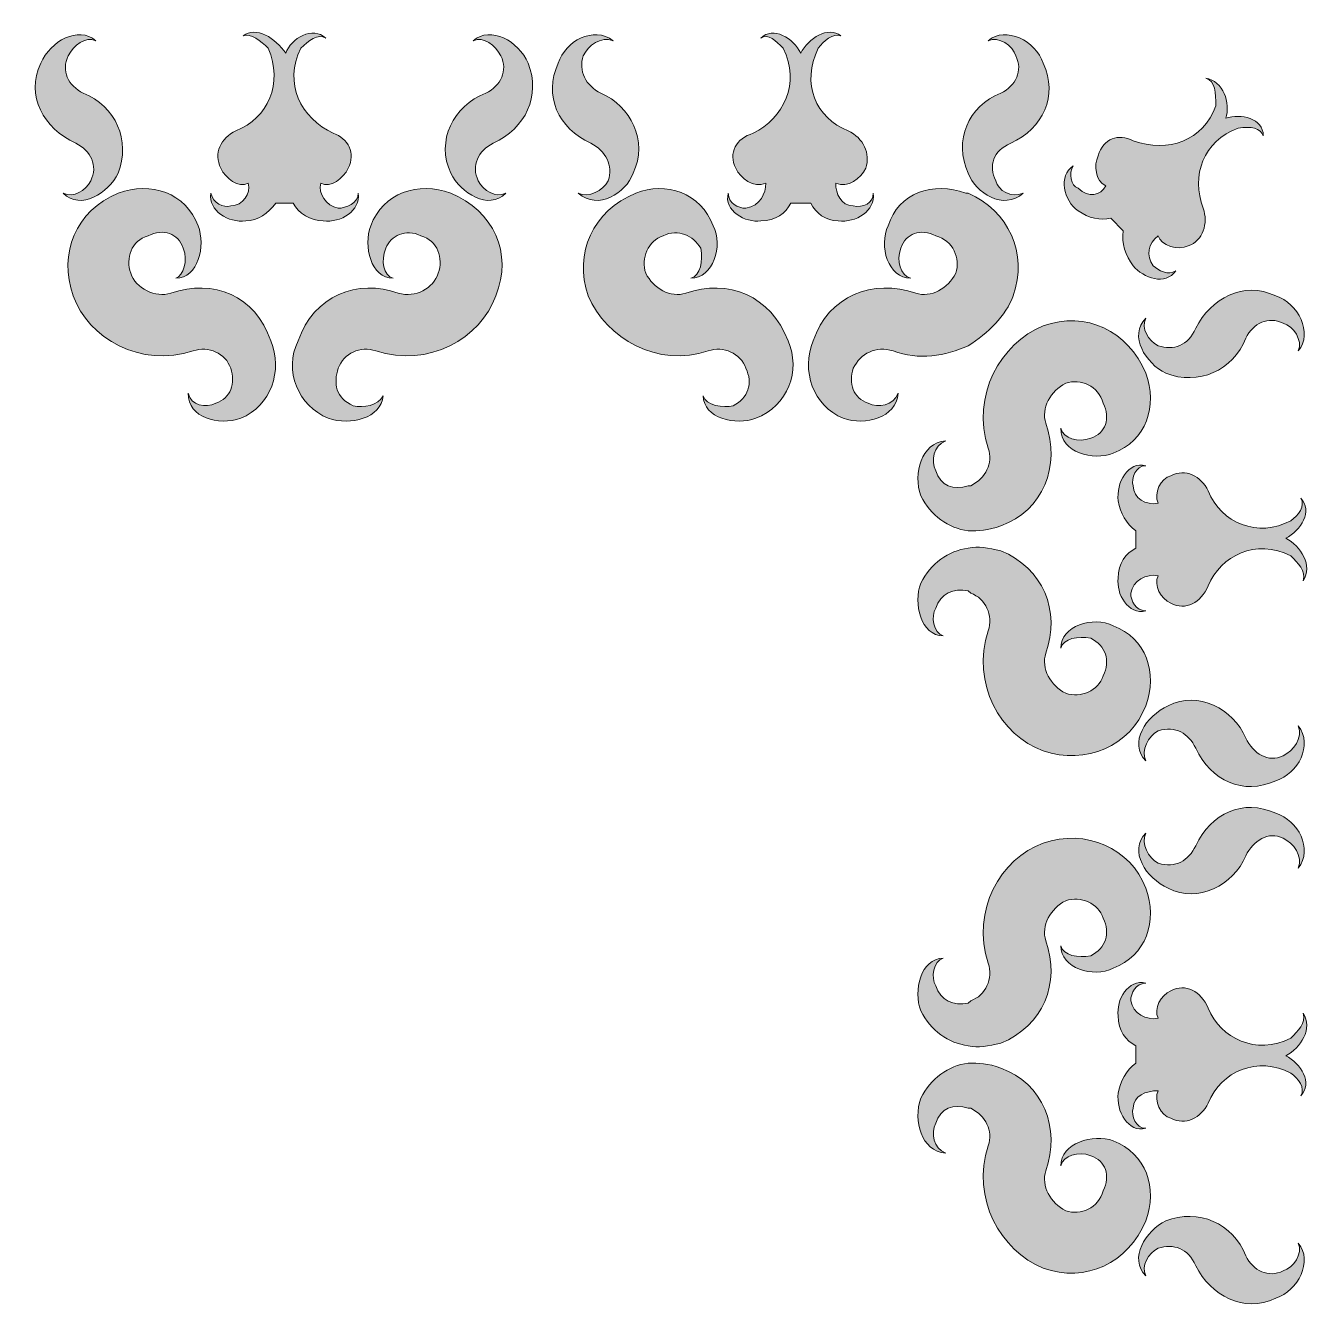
# Model space of a CAD drawing. Header units: inches. Extents: x -230 to 823, y -107 to 946.
import ezdxf

# ---------------------------------------------------------------- set-up
doc = ezdxf.new("R2010")
doc.units = ezdxf.units.IN
doc.header["$MEASUREMENT"] = 0
doc.layers.add('图层 1', color=7, linetype='Continuous')

# ---------------------------------------------------------------- blocks, each defined once
blk = doc.blocks.new('block 2')
at = {"layer": '图层 1', "true_color": 0xffffff}
h = blk.add_hatch(color=7, dxfattribs=at)
h.dxf.hatch_style = 2
edge = h.paths.add_edge_path()
edge.add_spline(control_points=[(-199.7, 808.8), (-185.4, 794.5), (-162.9, 808.8), (-154.7, 825.1), (-144.5, 851.7), (-156.7, 880.3), (-183.3, 890.6), (-195.6, 896.7), (-201.7, 909), (-195.6, 921.2), (-191.5, 929.4), (-181.3, 937.6), (-173.1, 933.5), (-187.4, 945.8), (-209.9, 933.5), (-218.1, 915.1), (-230.4, 888.5), (-216, 861.9), (-189.4, 849.7), (-177.2, 843.5), (-171, 831.3), (-177.2, 819), (-181.3, 810.8), (-191.5, 804.7), (-199.7, 808.8)], knot_values=[0, 0, 0, 0, 1, 1, 1, 2, 2, 2, 3, 3, 3, 4, 4, 4, 5, 5, 5, 6, 6, 6, 7, 7, 7, 8, 8, 8, 8], degree=3, periodic=1)
h = blk.add_hatch(color=7, dxfattribs=at)
h.dxf.hatch_style = 2
edge = h.paths.add_edge_path()
edge.add_spline(control_points=[(13, 786.3), (27.3, 784.2), (43.7, 794.5), (41.6, 808.8), (41.6, 800.6), (31.4, 796.5), (25.3, 796.5), (15, 798.5), (8.9, 808.8), (10.9, 816.9), (19.1, 812.9), (29.4, 821), (33.4, 829.2), (39.6, 841.5), (33.4, 853.8), (21.2, 857.8), (-5.4, 870.1), (-19.7, 898.7), (-5.4, 927.4), (0.7, 933.5), (8.9, 939.6), (15, 935.6), (4.8, 945.8), (-13.6, 935.6), (-17.7, 923.3), (-25.9, 935.6), (-42.2, 945.8), (-52.4, 937.6), (-46.3, 939.6), (-38.1, 933.5), (-32, 927.4), (-19.7, 898.7), (-32, 870.1), (-58.6, 859.9), (-70.8, 853.8), (-77, 841.5), (-70.8, 829.2), (-66.8, 821), (-56.5, 812.9), (-48.3, 816.9), (-46.3, 808.8), (-52.4, 798.5), (-62.7, 798.5), (-68.8, 796.5), (-77, 800.6), (-79, 808.8), (-81.1, 794.5), (-64.7, 784.2), (-50.4, 786.3), (-40.2, 786.3), (-32, 792.4), (-25.9, 800.6), (-25.9, 800.6), (-11.5, 800.6), (-11.5, 800.6), (-7.5, 792.4), (2.8, 786.3), (13, 786.3)], knot_values=[0, 0, 0, 0, 1, 1, 1, 2, 2, 2, 3, 3, 3, 4, 4, 4, 5, 5, 5, 6, 6, 6, 7, 7, 7, 8, 8, 8, 9, 9, 9, 10, 10, 10, 11, 11, 11, 12, 12, 12, 13, 13, 13, 14, 14, 14, 15, 15, 15, 16, 16, 16, 17, 17, 17, 18, 18, 18, 19, 19, 19, 19], degree=3, periodic=1)
h = blk.add_hatch(color=7, dxfattribs=at)
h.dxf.hatch_style = 2
edge = h.paths.add_edge_path()
edge.add_spline(control_points=[(135.7, 933.5), (143.9, 937.6), (154.1, 929.4), (158.2, 921.2), (164.3, 909), (158.2, 896.7), (145.9, 890.6), (119.3, 880.3), (105, 851.7), (117.3, 825.1), (125.5, 808.8), (148, 794.5), (162.3, 808.8), (154.1, 804.7), (143.9, 810.8), (139.8, 819), (133.7, 831.3), (139.8, 843.5), (152, 849.7), (178.6, 861.9), (190.9, 888.5), (180.7, 915.1), (172.5, 933.5), (150, 945.8), (135.7, 933.5)], knot_values=[0, 0, 0, 0, 1, 1, 1, 2, 2, 2, 3, 3, 3, 4, 4, 4, 5, 5, 5, 6, 6, 6, 7, 7, 7, 8, 8, 8, 8], degree=3, periodic=1)
h = blk.add_hatch(color=7, dxfattribs=at)
h.dxf.hatch_style = 2
edge = h.paths.add_edge_path()
edge.add_spline(control_points=[(221.6, 808.8), (237.9, 794.5), (260.4, 808.8), (266.5, 825.1), (278.8, 851.7), (264.5, 880.3), (240, 890.6), (227.7, 896.7), (221.6, 909), (225.7, 921.2), (229.7, 929.4), (240, 937.6), (250.2, 933.5), (233.8, 945.8), (211.3, 933.5), (205.2, 915.1), (192.9, 888.5), (205.2, 861.9), (231.8, 849.7), (244.1, 843.5), (250.2, 831.3), (246.1, 819), (242, 810.8), (229.7, 804.7), (221.6, 808.8)], knot_values=[0, 0, 0, 0, 1, 1, 1, 2, 2, 2, 3, 3, 3, 4, 4, 4, 5, 5, 5, 6, 6, 6, 7, 7, 7, 8, 8, 8, 8], degree=3, periodic=1)
h = blk.add_hatch(color=7, dxfattribs=at)
h.dxf.hatch_style = 2
edge = h.paths.add_edge_path()
edge.add_spline(control_points=[(370.8, 786.3), (383.1, 786.3), (391.3, 792.4), (395.4, 800.6), (395.4, 800.6), (411.8, 800.6), (411.8, 800.6), (415.8, 792.4), (424, 786.3), (434.2, 786.3), (448.6, 784.2), (464.9, 794.5), (462.9, 808.8), (462.9, 800.6), (454.7, 796.5), (446.5, 798.5), (436.3, 798.5), (432.2, 808.8), (432.2, 816.9), (442.4, 812.9), (452.6, 821), (456.7, 829.2), (460.8, 841.5), (454.7, 853.8), (442.4, 859.9), (415.8, 870.1), (403.6, 898.7), (417.9, 927.4), (422, 933.5), (430.2, 939.6), (436.3, 937.6), (426.1, 945.8), (409.7, 935.6), (403.6, 923.3), (397.4, 935.6), (381.1, 945.8), (370.8, 935.6), (377, 939.6), (383.1, 933.5), (389.3, 927.4), (403.6, 898.7), (389.3, 870.1), (364.7, 857.8), (350.4, 853.8), (344.3, 841.5), (350.4, 829.2), (354.5, 821), (364.7, 812.9), (374.9, 816.9), (374.9, 808.8), (370.8, 798.5), (358.6, 796.5), (352.4, 796.5), (344.3, 800.6), (344.3, 808.8), (340.2, 794.5), (358.6, 784.2), (370.8, 786.3)], knot_values=[0, 0, 0, 0, 1, 1, 1, 2, 2, 2, 3, 3, 3, 4, 4, 4, 5, 5, 5, 6, 6, 6, 7, 7, 7, 8, 8, 8, 9, 9, 9, 10, 10, 10, 11, 11, 11, 12, 12, 12, 13, 13, 13, 14, 14, 14, 15, 15, 15, 16, 16, 16, 17, 17, 17, 18, 18, 18, 19, 19, 19, 19], degree=3, periodic=1)
h = blk.add_hatch(color=7, dxfattribs=at)
h.dxf.hatch_style = 2
edge = h.paths.add_edge_path()
edge.add_spline(control_points=[(585.6, 808.8), (575.3, 804.7), (565.1, 810.8), (563.1, 819), (556.9, 831.3), (561, 843.5), (575.3, 849.7), (601.9, 861.9), (614.2, 888.5), (601.9, 915.1), (595.8, 933.5), (571.2, 945.8), (556.9, 933.5), (565.1, 937.6), (577.4, 929.4), (579.4, 921.2), (585.6, 909), (579.4, 896.7), (567.2, 890.6), (540.6, 880.3), (528.3, 851.7), (540.6, 825.1), (546.7, 808.8), (569.2, 794.5), (585.6, 808.8)], knot_values=[0, 0, 0, 0, 1, 1, 1, 2, 2, 2, 3, 3, 3, 4, 4, 4, 5, 5, 5, 6, 6, 6, 7, 7, 7, 8, 8, 8, 8], degree=3, periodic=1)
h = blk.add_hatch(color=7, dxfattribs=at)
h.dxf.hatch_style = 2
edge = h.paths.add_edge_path()
edge.add_spline(control_points=[(657.1, 788.3), (657.1, 788.3), (667.4, 778.1), (667.4, 778.1), (665.3, 767.9), (669.4, 757.7), (675.5, 749.5), (683.7, 739.2), (702.1, 733.1), (710.3, 745.4), (704.2, 741.3), (696, 745.4), (691.9, 749.5), (685.8, 757.7), (687.8, 767.9), (696, 774), (698, 765.8), (712.4, 761.7), (720.5, 765.8), (732.8, 769.9), (736.9, 784.2), (732.8, 796.5), (722.6, 823.1), (732.8, 851.7), (761.4, 861.9), (771.7, 864), (779.8, 861.9), (781.9, 855.8), (781.9, 870.1), (763.5, 874.2), (751.2, 870.1), (755.3, 882.4), (749.2, 900.8), (734.8, 902.8), (743, 900.8), (743, 890.6), (743, 880.3), (732.8, 851.7), (704.2, 841.5), (675.5, 851.7), (663.3, 857.8), (651, 853.8), (646.9, 839.4), (642.8, 831.3), (644.9, 819), (653, 814.9), (649, 806.7), (638.7, 804.7), (630.5, 812.9), (624.4, 814.9), (622.4, 825.1), (626.5, 831.3), (614.2, 823.1), (618.3, 802.6), (630.5, 794.5), (638.7, 788.3), (649, 786.3), (657.1, 788.3)], knot_values=[0, 0, 0, 0, 1, 1, 1, 2, 2, 2, 3, 3, 3, 4, 4, 4, 5, 5, 5, 6, 6, 6, 7, 7, 7, 8, 8, 8, 9, 9, 9, 10, 10, 10, 11, 11, 11, 12, 12, 12, 13, 13, 13, 14, 14, 14, 15, 15, 15, 16, 16, 16, 17, 17, 17, 18, 18, 18, 19, 19, 19, 19], degree=3, periodic=1)
h = blk.add_hatch(color=7, dxfattribs=at)
h.dxf.hatch_style = 2
edge = h.paths.add_edge_path()
edge.add_spline(control_points=[(-111.7, 727), (-124, 722.9), (-140.4, 731.1), (-144.5, 743.3), (-148.6, 755.6), (-144.5, 769.9), (-130.1, 774), (-117.9, 780.1), (-105.6, 776.1), (-101.5, 763.8), (-97.4, 753.6), (-101.5, 741.3), (-107.7, 739.2), (-89.3, 739.2), (-83.1, 765.8), (-89.3, 782.2), (-99.5, 808.8), (-128.1, 819), (-154.7, 808.8), (-189.4, 794.5), (-203.8, 759.7), (-191.5, 724.9), (-179.2, 690.2), (-136.3, 665.6), (-93.3, 679.9), (-81.1, 684), (-66.8, 677.9), (-62.7, 665.6), (-58.6, 653.4), (-62.7, 641.1), (-74.9, 637), (-83.1, 632.9), (-95.4, 635), (-97.4, 645.2), (-97.4, 624.7), (-72.9, 618.6), (-54.5, 624.7), (-30, 635), (-19.7, 663.6), (-30, 688.1), (-42.2, 724.9), (-77, 739.2), (-111.7, 727)], knot_values=[0, 0, 0, 0, 1, 1, 1, 2, 2, 2, 3, 3, 3, 4, 4, 4, 5, 5, 5, 6, 6, 6, 7, 7, 7, 8, 8, 8, 9, 9, 9, 10, 10, 10, 11, 11, 11, 12, 12, 12, 13, 13, 13, 14, 14, 14, 14], degree=3, periodic=1)
h = blk.add_hatch(color=7, dxfattribs=at)
h.dxf.hatch_style = 2
edge = h.paths.add_edge_path()
edge.add_spline(control_points=[(117.3, 808.8), (90.7, 819), (62.1, 808.8), (51.8, 782.2), (45.7, 765.8), (51.8, 739.2), (70.2, 739.2), (62.1, 741.3), (60, 753.6), (64.1, 763.8), (68.2, 774), (80.5, 780.1), (92.7, 774), (107.1, 769.9), (111.1, 755.6), (107.1, 743.3), (103, 731.1), (88.7, 722.9), (74.3, 727), (41.6, 739.2), (4.8, 724.9), (-7.5, 688.1), (-19.7, 663.6), (-7.5, 635), (17.1, 624.7), (35.5, 618.6), (60, 624.7), (62.1, 643.1), (58, 635), (45.7, 632.9), (37.5, 635), (23.2, 641.1), (21.2, 653.4), (25.3, 665.6), (29.4, 677.9), (43.7, 684), (55.9, 679.9), (98.9, 665.6), (141.8, 690.2), (154.1, 724.9), (168.4, 759.7), (152, 794.5), (117.3, 808.8)], knot_values=[0, 0, 0, 0, 1, 1, 1, 2, 2, 2, 3, 3, 3, 4, 4, 4, 5, 5, 5, 6, 6, 6, 7, 7, 7, 8, 8, 8, 9, 9, 9, 10, 10, 10, 11, 11, 11, 12, 12, 12, 13, 13, 13, 14, 14, 14, 14], degree=3, periodic=1)
h = blk.add_hatch(color=7, dxfattribs=at)
h.dxf.hatch_style = 2
edge = h.paths.add_edge_path()
edge.add_spline(control_points=[(309.5, 727), (297.2, 722.9), (282.9, 731.1), (276.8, 743.3), (272.7, 755.6), (278.8, 769.9), (291.1, 774), (303.4, 780.1), (315.6, 774), (321.8, 763.8), (323.8, 753.6), (321.8, 741.3), (313.6, 739.2), (332, 739.2), (340.2, 765.8), (332, 782.2), (321.8, 808.8), (293.1, 819), (268.6, 808.8), (233.8, 794.5), (217.5, 759.7), (229.7, 724.9), (244.1, 690.2), (287, 665.6), (327.9, 679.9), (340.2, 684), (354.5, 677.9), (358.6, 665.6), (364.7, 653.4), (360.6, 641.1), (348.3, 635), (340.2, 632.9), (325.9, 635), (323.8, 643.1), (323.8, 624.7), (350.4, 618.6), (366.8, 624.7), (393.3, 635), (403.6, 663.6), (393.3, 688.1), (379, 724.9), (344.3, 739.2), (309.5, 727)], knot_values=[0, 0, 0, 0, 1, 1, 1, 2, 2, 2, 3, 3, 3, 4, 4, 4, 5, 5, 5, 6, 6, 6, 7, 7, 7, 8, 8, 8, 9, 9, 9, 10, 10, 10, 11, 11, 11, 12, 12, 12, 13, 13, 13, 14, 14, 14, 14], degree=3, periodic=1)
h = blk.add_hatch(color=7, dxfattribs=at)
h.dxf.hatch_style = 2
edge = h.paths.add_edge_path()
edge.add_spline(control_points=[(458.8, 637), (446.5, 641.1), (442.4, 653.4), (446.5, 665.6), (452.6, 677.9), (464.9, 684), (479.2, 679.9), (499.7, 671.8), (522.2, 675.9), (540.6, 684), (556.9, 694.3), (571.2, 708.6), (577.4, 724.9), (589.6, 759.7), (573.3, 794.5), (540.6, 808.8), (540.6, 808.8), (538.5, 808.8), (538.5, 808.8), (512, 819), (483.3, 808.8), (475.1, 782.2), (467, 765.8), (475.1, 739.2), (493.5, 739.2), (485.4, 741.3), (481.3, 753.6), (485.4, 763.8), (489.5, 776.1), (501.7, 780.1), (514, 774), (528.3, 769.9), (534.4, 755.6), (530.4, 743.3), (524.2, 731.1), (509.9, 722.9), (497.6, 727), (462.9, 739.2), (426.1, 724.9), (413.8, 688.1), (403.6, 663.6), (413.8, 635), (438.3, 624.7), (456.7, 618.6), (481.3, 624.7), (483.3, 645.2), (479.2, 635), (467, 632.9), (458.8, 637)], knot_values=[0, 0, 0, 0, 1, 1, 1, 2, 2, 2, 3, 3, 3, 4, 4, 4, 5, 5, 5, 6, 6, 6, 7, 7, 7, 8, 8, 8, 9, 9, 9, 10, 10, 10, 11, 11, 11, 12, 12, 12, 13, 13, 13, 14, 14, 14, 15, 15, 15, 16, 16, 16, 16], degree=3, periodic=1)
h = blk.add_hatch(color=7, dxfattribs=at)
h.dxf.hatch_style = 2
edge = h.paths.add_edge_path()
edge.add_spline(control_points=[(726.7, 698.4), (720.5, 684), (708.3, 679.9), (696, 684), (687.8, 688.1), (681.7, 698.4), (685.8, 706.5), (671.4, 692.2), (685.8, 669.7), (702.1, 661.5), (728.7, 651.3), (757.3, 663.6), (767.6, 690.2), (773.7, 702.4), (786, 708.6), (798.2, 702.4), (806.4, 700.4), (814.6, 688.1), (810.5, 679.9), (822.8, 694.3), (810.5, 718.8), (792.1, 724.9), (765.5, 737.2), (738.9, 722.9), (726.7, 698.4)], knot_values=[0, 0, 0, 0, 1, 1, 1, 2, 2, 2, 3, 3, 3, 4, 4, 4, 5, 5, 5, 6, 6, 6, 7, 7, 7, 8, 8, 8, 8], degree=3, periodic=1)
h = blk.add_hatch(color=7, dxfattribs=at)
h.dxf.hatch_style = 2
edge = h.paths.add_edge_path()
edge.add_spline(control_points=[(522.2, 606.3), (501.7, 604.3), (495.6, 579.7), (501.7, 561.3), (509.9, 545), (524.2, 534.8), (540.6, 532.7), (548.8, 532.7), (556.9, 532.7), (567.2, 536.8), (601.9, 549.1), (616.2, 585.9), (604, 620.6), (599.9, 632.9), (608.1, 647.2), (620.3, 653.4), (632.6, 657.5), (646.9, 651.3), (651, 637), (657.1, 624.7), (653, 612.5), (640.8, 608.4), (630.5, 604.3), (618.3, 608.4), (616.2, 616.5), (616.2, 596.1), (642.8, 590), (659.2, 596.1), (685.8, 606.3), (696, 635), (685.8, 661.5), (671.4, 696.3), (636.7, 712.7), (601.9, 700.4), (567.2, 686.1), (542.6, 643.1), (556.9, 600.2), (561, 587.9), (554.9, 575.7), (542.6, 569.5), (542.6, 569.5), (540.6, 569.5), (540.6, 569.5), (528.3, 565.4), (518.1, 569.5), (514, 581.8), (509.9, 590), (512, 602.2), (522.2, 606.3)], knot_values=[0, 0, 0, 0, 1, 1, 1, 2, 2, 2, 3, 3, 3, 4, 4, 4, 5, 5, 5, 6, 6, 6, 7, 7, 7, 8, 8, 8, 9, 9, 9, 10, 10, 10, 11, 11, 11, 12, 12, 12, 13, 13, 13, 14, 14, 14, 15, 15, 15, 16, 16, 16, 16], degree=3, periodic=1)
h = blk.add_hatch(color=7, dxfattribs=at)
h.dxf.hatch_style = 2
edge = h.paths.add_edge_path()
edge.add_spline(control_points=[(812.5, 559.3), (816.6, 553.2), (810.5, 545), (804.4, 540.9), (777.8, 526.6), (747.1, 538.8), (736.9, 565.4), (730.7, 577.7), (718.5, 583.8), (706.2, 577.7), (698, 575.7), (691.9, 563.4), (696, 555.2), (685.8, 553.2), (675.5, 559.3), (675.5, 569.5), (673.5, 575.7), (677.6, 585.9), (685.8, 585.9), (671.4, 590), (661.2, 571.6), (663.3, 557.2), (665.3, 547), (669.4, 538.8), (677.6, 532.7), (677.6, 532.7), (677.6, 518.4), (677.6, 518.4), (669.4, 514.3), (663.3, 506.1), (663.3, 493.9), (661.2, 481.6), (671.4, 463.2), (685.8, 467.3), (677.6, 467.3), (673.5, 475.5), (673.5, 481.6), (675.5, 491.8), (685.8, 497.9), (696, 495.9), (691.9, 487.7), (698, 477.5), (706.2, 473.4), (718.5, 467.3), (730.7, 473.4), (736.9, 487.7), (747.1, 512.3), (775.7, 526.6), (804.4, 512.3), (810.5, 506.1), (816.6, 500), (814.6, 491.8), (822.8, 504.1), (812.5, 520.4), (800.3, 526.6), (812.5, 532.7), (822.8, 549.1), (812.5, 559.3)], knot_values=[0, 0, 0, 0, 1, 1, 1, 2, 2, 2, 3, 3, 3, 4, 4, 4, 5, 5, 5, 6, 6, 6, 7, 7, 7, 8, 8, 8, 9, 9, 9, 10, 10, 10, 11, 11, 11, 12, 12, 12, 13, 13, 13, 14, 14, 14, 15, 15, 15, 16, 16, 16, 17, 17, 17, 18, 18, 18, 19, 19, 19, 19], degree=3, periodic=1)
h = blk.add_hatch(color=7, dxfattribs=at)
h.dxf.hatch_style = 2
edge = h.paths.add_edge_path()
edge.add_spline(control_points=[(601.9, 352.8), (636.7, 340.5), (673.5, 356.9), (685.8, 389.6), (696, 416.2), (685.8, 444.8), (659.2, 455), (642.8, 463.2), (616.2, 455), (616.2, 436.6), (618.3, 444.8), (630.5, 446.8), (640.8, 444.8), (653, 438.7), (657.1, 426.4), (651, 414.1), (646.9, 401.8), (632.6, 395.7), (620.3, 399.8), (608.1, 405.9), (599.9, 420.2), (604, 432.5), (616.2, 467.3), (601.9, 502), (567.2, 516.4), (556.9, 518.4), (548.8, 520.4), (540.6, 518.4), (524.2, 516.4), (509.9, 506.1), (501.7, 489.8), (495.6, 473.4), (501.7, 446.8), (520.1, 446.8), (512, 448.9), (509.9, 463.2), (514, 469.3), (518.1, 481.6), (528.3, 485.7), (540.6, 483.6), (540.6, 483.6), (542.6, 481.6), (542.6, 481.6), (554.9, 477.5), (561, 463.2), (556.9, 450.9), (542.6, 408), (567.2, 365), (601.9, 352.8)], knot_values=[0, 0, 0, 0, 1, 1, 1, 2, 2, 2, 3, 3, 3, 4, 4, 4, 5, 5, 5, 6, 6, 6, 7, 7, 7, 8, 8, 8, 9, 9, 9, 10, 10, 10, 11, 11, 11, 12, 12, 12, 13, 13, 13, 14, 14, 14, 15, 15, 15, 16, 16, 16, 16], degree=3, periodic=1)
h = blk.add_hatch(color=7, dxfattribs=at)
h.dxf.hatch_style = 2
edge = h.paths.add_edge_path()
edge.add_spline(control_points=[(810.5, 373.2), (814.6, 363), (806.4, 352.8), (798.2, 348.7), (786, 342.5), (773.7, 350.7), (767.6, 363), (757.3, 387.5), (728.7, 401.8), (704.2, 389.6), (685.8, 381.4), (671.4, 358.9), (685.8, 344.6), (681.7, 352.8), (687.8, 365), (696, 369.1), (710.3, 373.2), (720.5, 367.1), (726.7, 354.8), (738.9, 328.2), (765.5, 316), (792.1, 328.2), (810.5, 334.4), (822.8, 356.9), (810.5, 373.2)], knot_values=[0, 0, 0, 0, 1, 1, 1, 2, 2, 2, 3, 3, 3, 4, 4, 4, 5, 5, 5, 6, 6, 6, 7, 7, 7, 8, 8, 8, 8], degree=3, periodic=1)
h = blk.add_hatch(color=7, dxfattribs=at)
h.dxf.hatch_style = 2
edge = h.paths.add_edge_path()
edge.add_spline(control_points=[(792.1, 301.6), (765.5, 313.9), (738.9, 301.6), (726.7, 275.1), (720.5, 262.8), (710.3, 256.6), (696, 260.7), (687.8, 264.8), (681.7, 277.1), (685.8, 285.3), (671.4, 271), (685.8, 248.5), (704.2, 240.3), (728.7, 228), (757.3, 242.3), (767.6, 266.9), (773.7, 279.1), (786, 287.3), (798.2, 281.2), (806.4, 277.1), (814.6, 266.9), (810.5, 256.6), (822.8, 273), (810.5, 295.5), (792.1, 301.6)], knot_values=[0, 0, 0, 0, 1, 1, 1, 2, 2, 2, 3, 3, 3, 4, 4, 4, 5, 5, 5, 6, 6, 6, 7, 7, 7, 8, 8, 8, 8], degree=3, periodic=1)
h = blk.add_hatch(color=7, dxfattribs=at)
h.dxf.hatch_style = 2
edge = h.paths.add_edge_path()
edge.add_spline(control_points=[(540.6, 111.5), (548.8, 109.4), (556.9, 111.5), (567.2, 113.5), (601.9, 127.8), (616.2, 162.6), (604, 197.3), (599.9, 209.6), (608.1, 223.9), (620.3, 230.1), (632.6, 234.2), (646.9, 228), (651, 215.8), (657.1, 203.5), (653, 191.2), (640.8, 185.1), (630.5, 183), (618.3, 185.1), (616.2, 193.3), (616.2, 174.9), (642.8, 166.7), (659.2, 174.9), (685.8, 185.1), (696, 213.7), (685.8, 240.3), (673.5, 273), (636.7, 289.4), (601.9, 277.1), (567.2, 264.8), (542.6, 221.9), (556.9, 178.9), (561, 166.7), (554.9, 152.4), (542.6, 148.3), (542.6, 148.3), (540.6, 146.2), (540.6, 146.2), (528.3, 144.2), (518.1, 148.3), (514, 160.5), (509.9, 166.7), (512, 181), (520.1, 183), (501.7, 183), (495.6, 156.5), (501.7, 140.1), (509.9, 123.7), (524.2, 113.5), (540.6, 111.5)], knot_values=[0, 0, 0, 0, 1, 1, 1, 2, 2, 2, 3, 3, 3, 4, 4, 4, 5, 5, 5, 6, 6, 6, 7, 7, 7, 8, 8, 8, 9, 9, 9, 10, 10, 10, 11, 11, 11, 12, 12, 12, 13, 13, 13, 14, 14, 14, 15, 15, 15, 16, 16, 16, 16], degree=3, periodic=1)
h = blk.add_hatch(color=7, dxfattribs=at)
h.dxf.hatch_style = 2
edge = h.paths.add_edge_path()
edge.add_spline(control_points=[(814.6, 138), (816.6, 129.9), (810.5, 123.7), (804.4, 117.6), (775.7, 103.3), (747.1, 117.6), (736.9, 142.1), (730.7, 156.5), (718.5, 162.6), (706.2, 156.5), (698, 152.4), (691.9, 142.1), (696, 134), (685.8, 131.9), (675.5, 138), (673.5, 148.3), (673.5, 154.4), (677.6, 162.6), (685.8, 162.6), (671.4, 166.7), (661.2, 148.3), (663.3, 136), (663.3, 123.7), (669.4, 115.6), (677.6, 111.5), (677.6, 111.5), (677.6, 97.2), (677.6, 97.2), (669.4, 91), (665.3, 82.8), (663.3, 72.6), (661.2, 58.3), (671.4, 39.9), (685.8, 44), (677.6, 44), (673.5, 54.2), (675.5, 60.3), (675.5, 70.6), (685.8, 74.7), (696, 74.7), (691.9, 66.5), (698, 54.2), (706.2, 52.2), (718.5, 46), (730.7, 52.2), (736.9, 64.4), (747.1, 91), (777.8, 103.3), (804.4, 89), (810.5, 84.9), (816.6, 76.7), (812.5, 70.6), (822.8, 80.8), (812.5, 97.2), (800.3, 103.3), (812.5, 109.4), (822.8, 125.8), (814.6, 138)], knot_values=[0, 0, 0, 0, 1, 1, 1, 2, 2, 2, 3, 3, 3, 4, 4, 4, 5, 5, 5, 6, 6, 6, 7, 7, 7, 8, 8, 8, 9, 9, 9, 10, 10, 10, 11, 11, 11, 12, 12, 12, 13, 13, 13, 14, 14, 14, 15, 15, 15, 16, 16, 16, 17, 17, 17, 18, 18, 18, 19, 19, 19, 19], degree=3, periodic=1)
h = blk.add_hatch(color=7, dxfattribs=at)
h.dxf.hatch_style = 2
edge = h.paths.add_edge_path()
edge.add_spline(control_points=[(659.2, 33.7), (642.8, 39.9), (616.2, 31.7), (616.2, 13.3), (618.3, 21.5), (630.5, 25.6), (640.8, 21.5), (653, 17.4), (657.1, 5.1), (651, -7.1), (646.9, -21.5), (632.6, -27.6), (620.3, -23.5), (608.1, -17.4), (599.9, -3.1), (604, 9.2), (616.2, 44), (601.9, 80.8), (567.2, 93.1), (556.9, 97.2), (548.8, 97.2), (540.6, 97.2), (524.2, 95.1), (509.9, 84.9), (501.7, 68.5), (495.6, 50.1), (501.7, 25.6), (522.2, 23.5), (512, 27.6), (509.9, 39.9), (514, 48.1), (518.1, 60.3), (528.3, 64.4), (540.6, 60.3), (540.6, 60.3), (542.6, 60.3), (542.6, 60.3), (554.9, 54.2), (561, 41.9), (556.9, 29.7), (542.6, -13.3), (567.2, -56.2), (601.9, -70.5), (636.7, -82.8), (671.4, -66.4), (685.8, -31.7), (696, -5.1), (685.8, 23.5), (659.2, 33.7)], knot_values=[0, 0, 0, 0, 1, 1, 1, 2, 2, 2, 3, 3, 3, 4, 4, 4, 5, 5, 5, 6, 6, 6, 7, 7, 7, 8, 8, 8, 9, 9, 9, 10, 10, 10, 11, 11, 11, 12, 12, 12, 13, 13, 13, 14, 14, 14, 15, 15, 15, 16, 16, 16, 16], degree=3, periodic=1)
h = blk.add_hatch(color=7, dxfattribs=at)
h.dxf.hatch_style = 2
edge = h.paths.add_edge_path()
edge.add_spline(control_points=[(798.2, -72.6), (786, -78.7), (773.7, -72.6), (767.6, -60.3), (757.3, -33.7), (728.7, -21.5), (702.1, -31.7), (685.8, -39.9), (671.4, -62.4), (685.8, -76.7), (681.7, -68.5), (687.8, -58.3), (696, -54.2), (708.3, -50.1), (720.5, -54.2), (726.7, -68.5), (738.9, -93), (765.5, -107.3), (792.1, -95.1), (810.5, -88.9), (822.8, -64.4), (810.5, -50.1), (814.6, -58.3), (806.4, -70.5), (798.2, -72.6)], knot_values=[0, 0, 0, 0, 1, 1, 1, 2, 2, 2, 3, 3, 3, 4, 4, 4, 5, 5, 5, 6, 6, 6, 7, 7, 7, 8, 8, 8, 8], degree=3, periodic=1)
at = {"layer": '图层 1', "lineweight": 0}
for points, knots in [([(-199.7, 808.8), (-185.4, 794.5), (-162.9, 808.8), (-154.7, 825.1), (-144.5, 851.7), (-156.7, 880.3), (-183.3, 890.6), (-195.6, 896.7), (-201.7, 909), (-195.6, 921.2), (-191.5, 929.4), (-181.3, 937.6), (-173.1, 933.5), (-187.4, 945.8), (-209.9, 933.5), (-218.1, 915.1), (-230.4, 888.5), (-216, 861.9), (-189.4, 849.7), (-177.2, 843.5), (-171, 831.3), (-177.2, 819), (-181.3, 810.8), (-191.5, 804.7), (-199.7, 808.8)], [0, 0, 0, 0, 1, 1, 1, 2, 2, 2, 3, 3, 3, 4, 4, 4, 5, 5, 5, 6, 6, 6, 7, 7, 7, 8, 8, 8, 8]), ([(13, 786.3), (27.3, 784.2), (43.7, 794.5), (41.6, 808.8), (41.6, 800.6), (31.4, 796.5), (25.3, 796.5), (15, 798.5), (8.9, 808.8), (10.9, 816.9), (19.1, 812.9), (29.4, 821), (33.4, 829.2), (39.6, 841.5), (33.4, 853.8), (21.2, 857.8), (-5.4, 870.1), (-19.7, 898.7), (-5.4, 927.4), (0.7, 933.5), (8.9, 939.6), (15, 935.6), (4.8, 945.8), (-13.6, 935.6), (-17.7, 923.3), (-25.9, 935.6), (-42.2, 945.8), (-52.4, 937.6), (-46.3, 939.6), (-38.1, 933.5), (-32, 927.4), (-19.7, 898.7), (-32, 870.1), (-58.6, 859.9), (-70.8, 853.8), (-77, 841.5), (-70.8, 829.2), (-66.8, 821), (-56.5, 812.9), (-48.3, 816.9), (-46.3, 808.8), (-52.4, 798.5), (-62.7, 798.5), (-68.8, 796.5), (-77, 800.6), (-79, 808.8), (-81.1, 794.5), (-64.7, 784.2), (-50.4, 786.3), (-40.2, 786.3), (-32, 792.4), (-25.9, 800.6), (-25.9, 800.6), (-11.5, 800.6), (-11.5, 800.6), (-7.5, 792.4), (2.8, 786.3), (13, 786.3)], [0, 0, 0, 0, 1, 1, 1, 2, 2, 2, 3, 3, 3, 4, 4, 4, 5, 5, 5, 6, 6, 6, 7, 7, 7, 8, 8, 8, 9, 9, 9, 10, 10, 10, 11, 11, 11, 12, 12, 12, 13, 13, 13, 14, 14, 14, 15, 15, 15, 16, 16, 16, 17, 17, 17, 18, 18, 18, 19, 19, 19, 19]), ([(135.7, 933.5), (143.9, 937.6), (154.1, 929.4), (158.2, 921.2), (164.3, 909), (158.2, 896.7), (145.9, 890.6), (119.3, 880.3), (105, 851.7), (117.3, 825.1), (125.5, 808.8), (148, 794.5), (162.3, 808.8), (154.1, 804.7), (143.9, 810.8), (139.8, 819), (133.7, 831.3), (139.8, 843.5), (152, 849.7), (178.6, 861.9), (190.9, 888.5), (180.7, 915.1), (172.5, 933.5), (150, 945.8), (135.7, 933.5)], [0, 0, 0, 0, 1, 1, 1, 2, 2, 2, 3, 3, 3, 4, 4, 4, 5, 5, 5, 6, 6, 6, 7, 7, 7, 8, 8, 8, 8]), ([(221.6, 808.8), (237.9, 794.5), (260.4, 808.8), (266.5, 825.1), (278.8, 851.7), (264.5, 880.3), (240, 890.6), (227.7, 896.7), (221.6, 909), (225.7, 921.2), (229.7, 929.4), (240, 937.6), (250.2, 933.5), (233.8, 945.8), (211.3, 933.5), (205.2, 915.1), (192.9, 888.5), (205.2, 861.9), (231.8, 849.7), (244.1, 843.5), (250.2, 831.3), (246.1, 819), (242, 810.8), (229.7, 804.7), (221.6, 808.8)], [0, 0, 0, 0, 1, 1, 1, 2, 2, 2, 3, 3, 3, 4, 4, 4, 5, 5, 5, 6, 6, 6, 7, 7, 7, 8, 8, 8, 8]), ([(370.8, 786.3), (383.1, 786.3), (391.3, 792.4), (395.4, 800.6), (395.4, 800.6), (411.8, 800.6), (411.8, 800.6), (415.8, 792.4), (424, 786.3), (434.2, 786.3), (448.6, 784.2), (464.9, 794.5), (462.9, 808.8), (462.9, 800.6), (454.7, 796.5), (446.5, 798.5), (436.3, 798.5), (432.2, 808.8), (432.2, 816.9), (442.4, 812.9), (452.6, 821), (456.7, 829.2), (460.8, 841.5), (454.7, 853.8), (442.4, 859.9), (415.8, 870.1), (403.6, 898.7), (417.9, 927.4), (422, 933.5), (430.2, 939.6), (436.3, 937.6), (426.1, 945.8), (409.7, 935.6), (403.6, 923.3), (397.4, 935.6), (381.1, 945.8), (370.8, 935.6), (377, 939.6), (383.1, 933.5), (389.3, 927.4), (403.6, 898.7), (389.3, 870.1), (364.7, 857.8), (350.4, 853.8), (344.3, 841.5), (350.4, 829.2), (354.5, 821), (364.7, 812.9), (374.9, 816.9), (374.9, 808.8), (370.8, 798.5), (358.6, 796.5), (352.4, 796.5), (344.3, 800.6), (344.3, 808.8), (340.2, 794.5), (358.6, 784.2), (370.8, 786.3)], [0, 0, 0, 0, 1, 1, 1, 2, 2, 2, 3, 3, 3, 4, 4, 4, 5, 5, 5, 6, 6, 6, 7, 7, 7, 8, 8, 8, 9, 9, 9, 10, 10, 10, 11, 11, 11, 12, 12, 12, 13, 13, 13, 14, 14, 14, 15, 15, 15, 16, 16, 16, 17, 17, 17, 18, 18, 18, 19, 19, 19, 19]), ([(585.6, 808.8), (575.3, 804.7), (565.1, 810.8), (563.1, 819), (556.9, 831.3), (561, 843.5), (575.3, 849.7), (601.9, 861.9), (614.2, 888.5), (601.9, 915.1), (595.8, 933.5), (571.2, 945.8), (556.9, 933.5), (565.1, 937.6), (577.4, 929.4), (579.4, 921.2), (585.6, 909), (579.4, 896.7), (567.2, 890.6), (540.6, 880.3), (528.3, 851.7), (540.6, 825.1), (546.7, 808.8), (569.2, 794.5), (585.6, 808.8)], [0, 0, 0, 0, 1, 1, 1, 2, 2, 2, 3, 3, 3, 4, 4, 4, 5, 5, 5, 6, 6, 6, 7, 7, 7, 8, 8, 8, 8]), ([(657.1, 788.3), (657.1, 788.3), (667.4, 778.1), (667.4, 778.1), (665.3, 767.9), (669.4, 757.7), (675.5, 749.5), (683.7, 739.2), (702.1, 733.1), (710.3, 745.4), (704.2, 741.3), (696, 745.4), (691.9, 749.5), (685.8, 757.7), (687.8, 767.9), (696, 774), (698, 765.8), (712.4, 761.7), (720.5, 765.8), (732.8, 769.9), (736.9, 784.2), (732.8, 796.5), (722.6, 823.1), (732.8, 851.7), (761.4, 861.9), (771.7, 864), (779.8, 861.9), (781.9, 855.8), (781.9, 870.1), (763.5, 874.2), (751.2, 870.1), (755.3, 882.4), (749.2, 900.8), (734.8, 902.8), (743, 900.8), (743, 890.6), (743, 880.3), (732.8, 851.7), (704.2, 841.5), (675.5, 851.7), (663.3, 857.8), (651, 853.8), (646.9, 839.4), (642.8, 831.3), (644.9, 819), (653, 814.9), (649, 806.7), (638.7, 804.7), (630.5, 812.9), (624.4, 814.9), (622.4, 825.1), (626.5, 831.3), (614.2, 823.1), (618.3, 802.6), (630.5, 794.5), (638.7, 788.3), (649, 786.3), (657.1, 788.3)], [0, 0, 0, 0, 1, 1, 1, 2, 2, 2, 3, 3, 3, 4, 4, 4, 5, 5, 5, 6, 6, 6, 7, 7, 7, 8, 8, 8, 9, 9, 9, 10, 10, 10, 11, 11, 11, 12, 12, 12, 13, 13, 13, 14, 14, 14, 15, 15, 15, 16, 16, 16, 17, 17, 17, 18, 18, 18, 19, 19, 19, 19]), ([(-111.7, 727), (-124, 722.9), (-140.4, 731.1), (-144.5, 743.3), (-148.6, 755.6), (-144.5, 769.9), (-130.1, 774), (-117.9, 780.1), (-105.6, 776.1), (-101.5, 763.8), (-97.4, 753.6), (-101.5, 741.3), (-107.7, 739.2), (-89.3, 739.2), (-83.1, 765.8), (-89.3, 782.2), (-99.5, 808.8), (-128.1, 819), (-154.7, 808.8), (-189.4, 794.5), (-203.8, 759.7), (-191.5, 724.9), (-179.2, 690.2), (-136.3, 665.6), (-93.3, 679.9), (-81.1, 684), (-66.8, 677.9), (-62.7, 665.6), (-58.6, 653.4), (-62.7, 641.1), (-74.9, 637), (-83.1, 632.9), (-95.4, 635), (-97.4, 645.2), (-97.4, 624.7), (-72.9, 618.6), (-54.5, 624.7), (-30, 635), (-19.7, 663.6), (-30, 688.1), (-42.2, 724.9), (-77, 739.2), (-111.7, 727)], [0, 0, 0, 0, 1, 1, 1, 2, 2, 2, 3, 3, 3, 4, 4, 4, 5, 5, 5, 6, 6, 6, 7, 7, 7, 8, 8, 8, 9, 9, 9, 10, 10, 10, 11, 11, 11, 12, 12, 12, 13, 13, 13, 14, 14, 14, 14]), ([(117.3, 808.8), (90.7, 819), (62.1, 808.8), (51.8, 782.2), (45.7, 765.8), (51.8, 739.2), (70.2, 739.2), (62.1, 741.3), (60, 753.6), (64.1, 763.8), (68.2, 774), (80.5, 780.1), (92.7, 774), (107.1, 769.9), (111.1, 755.6), (107.1, 743.3), (103, 731.1), (88.7, 722.9), (74.3, 727), (41.6, 739.2), (4.8, 724.9), (-7.5, 688.1), (-19.7, 663.6), (-7.5, 635), (17.1, 624.7), (35.5, 618.6), (60, 624.7), (62.1, 643.1), (58, 635), (45.7, 632.9), (37.5, 635), (23.2, 641.1), (21.2, 653.4), (25.3, 665.6), (29.4, 677.9), (43.7, 684), (55.9, 679.9), (98.9, 665.6), (141.8, 690.2), (154.1, 724.9), (168.4, 759.7), (152, 794.5), (117.3, 808.8)], [0, 0, 0, 0, 1, 1, 1, 2, 2, 2, 3, 3, 3, 4, 4, 4, 5, 5, 5, 6, 6, 6, 7, 7, 7, 8, 8, 8, 9, 9, 9, 10, 10, 10, 11, 11, 11, 12, 12, 12, 13, 13, 13, 14, 14, 14, 14]), ([(309.5, 727), (297.2, 722.9), (282.9, 731.1), (276.8, 743.3), (272.7, 755.6), (278.8, 769.9), (291.1, 774), (303.4, 780.1), (315.6, 774), (321.8, 763.8), (323.8, 753.6), (321.8, 741.3), (313.6, 739.2), (332, 739.2), (340.2, 765.8), (332, 782.2), (321.8, 808.8), (293.1, 819), (268.6, 808.8), (233.8, 794.5), (217.5, 759.7), (229.7, 724.9), (244.1, 690.2), (287, 665.6), (327.9, 679.9), (340.2, 684), (354.5, 677.9), (358.6, 665.6), (364.7, 653.4), (360.6, 641.1), (348.3, 635), (340.2, 632.9), (325.9, 635), (323.8, 643.1), (323.8, 624.7), (350.4, 618.6), (366.8, 624.7), (393.3, 635), (403.6, 663.6), (393.3, 688.1), (379, 724.9), (344.3, 739.2), (309.5, 727)], [0, 0, 0, 0, 1, 1, 1, 2, 2, 2, 3, 3, 3, 4, 4, 4, 5, 5, 5, 6, 6, 6, 7, 7, 7, 8, 8, 8, 9, 9, 9, 10, 10, 10, 11, 11, 11, 12, 12, 12, 13, 13, 13, 14, 14, 14, 14]), ([(458.8, 637), (446.5, 641.1), (442.4, 653.4), (446.5, 665.6), (452.6, 677.9), (464.9, 684), (479.2, 679.9), (499.7, 671.8), (522.2, 675.9), (540.6, 684), (556.9, 694.3), (571.2, 708.6), (577.4, 724.9), (589.6, 759.7), (573.3, 794.5), (540.6, 808.8), (540.6, 808.8), (538.5, 808.8), (538.5, 808.8), (512, 819), (483.3, 808.8), (475.1, 782.2), (467, 765.8), (475.1, 739.2), (493.5, 739.2), (485.4, 741.3), (481.3, 753.6), (485.4, 763.8), (489.5, 776.1), (501.7, 780.1), (514, 774), (528.3, 769.9), (534.4, 755.6), (530.4, 743.3), (524.2, 731.1), (509.9, 722.9), (497.6, 727), (462.9, 739.2), (426.1, 724.9), (413.8, 688.1), (403.6, 663.6), (413.8, 635), (438.3, 624.7), (456.7, 618.6), (481.3, 624.7), (483.3, 645.2), (479.2, 635), (467, 632.9), (458.8, 637)], [0, 0, 0, 0, 1, 1, 1, 2, 2, 2, 3, 3, 3, 4, 4, 4, 5, 5, 5, 6, 6, 6, 7, 7, 7, 8, 8, 8, 9, 9, 9, 10, 10, 10, 11, 11, 11, 12, 12, 12, 13, 13, 13, 14, 14, 14, 15, 15, 15, 16, 16, 16, 16]), ([(726.7, 698.4), (720.5, 684), (708.3, 679.9), (696, 684), (687.8, 688.1), (681.7, 698.4), (685.8, 706.5), (671.4, 692.2), (685.8, 669.7), (702.1, 661.5), (728.7, 651.3), (757.3, 663.6), (767.6, 690.2), (773.7, 702.4), (786, 708.6), (798.2, 702.4), (806.4, 700.4), (814.6, 688.1), (810.5, 679.9), (822.8, 694.3), (810.5, 718.8), (792.1, 724.9), (765.5, 737.2), (738.9, 722.9), (726.7, 698.4)], [0, 0, 0, 0, 1, 1, 1, 2, 2, 2, 3, 3, 3, 4, 4, 4, 5, 5, 5, 6, 6, 6, 7, 7, 7, 8, 8, 8, 8]), ([(522.2, 606.3), (501.7, 604.3), (495.6, 579.7), (501.7, 561.3), (509.9, 545), (524.2, 534.8), (540.6, 532.7), (548.8, 532.7), (556.9, 532.7), (567.2, 536.8), (601.9, 549.1), (616.2, 585.9), (604, 620.6), (599.9, 632.9), (608.1, 647.2), (620.3, 653.4), (632.6, 657.5), (646.9, 651.3), (651, 637), (657.1, 624.7), (653, 612.5), (640.8, 608.4), (630.5, 604.3), (618.3, 608.4), (616.2, 616.5), (616.2, 596.1), (642.8, 590), (659.2, 596.1), (685.8, 606.3), (696, 635), (685.8, 661.5), (671.4, 696.3), (636.7, 712.7), (601.9, 700.4), (567.2, 686.1), (542.6, 643.1), (556.9, 600.2), (561, 587.9), (554.9, 575.7), (542.6, 569.5), (542.6, 569.5), (540.6, 569.5), (540.6, 569.5), (528.3, 565.4), (518.1, 569.5), (514, 581.8), (509.9, 590), (512, 602.2), (522.2, 606.3)], [0, 0, 0, 0, 1, 1, 1, 2, 2, 2, 3, 3, 3, 4, 4, 4, 5, 5, 5, 6, 6, 6, 7, 7, 7, 8, 8, 8, 9, 9, 9, 10, 10, 10, 11, 11, 11, 12, 12, 12, 13, 13, 13, 14, 14, 14, 15, 15, 15, 16, 16, 16, 16]), ([(812.5, 559.3), (816.6, 553.2), (810.5, 545), (804.4, 540.9), (777.8, 526.6), (747.1, 538.8), (736.9, 565.4), (730.7, 577.7), (718.5, 583.8), (706.2, 577.7), (698, 575.7), (691.9, 563.4), (696, 555.2), (685.8, 553.2), (675.5, 559.3), (675.5, 569.5), (673.5, 575.7), (677.6, 585.9), (685.8, 585.9), (671.4, 590), (661.2, 571.6), (663.3, 557.2), (665.3, 547), (669.4, 538.8), (677.6, 532.7), (677.6, 532.7), (677.6, 518.4), (677.6, 518.4), (669.4, 514.3), (663.3, 506.1), (663.3, 493.9), (661.2, 481.6), (671.4, 463.2), (685.8, 467.3), (677.6, 467.3), (673.5, 475.5), (673.5, 481.6), (675.5, 491.8), (685.8, 497.9), (696, 495.9), (691.9, 487.7), (698, 477.5), (706.2, 473.4), (718.5, 467.3), (730.7, 473.4), (736.9, 487.7), (747.1, 512.3), (775.7, 526.6), (804.4, 512.3), (810.5, 506.1), (816.6, 500), (814.6, 491.8), (822.8, 504.1), (812.5, 520.4), (800.3, 526.6), (812.5, 532.7), (822.8, 549.1), (812.5, 559.3)], [0, 0, 0, 0, 1, 1, 1, 2, 2, 2, 3, 3, 3, 4, 4, 4, 5, 5, 5, 6, 6, 6, 7, 7, 7, 8, 8, 8, 9, 9, 9, 10, 10, 10, 11, 11, 11, 12, 12, 12, 13, 13, 13, 14, 14, 14, 15, 15, 15, 16, 16, 16, 17, 17, 17, 18, 18, 18, 19, 19, 19, 19]), ([(601.9, 352.8), (636.7, 340.5), (673.5, 356.9), (685.8, 389.6), (696, 416.2), (685.8, 444.8), (659.2, 455), (642.8, 463.2), (616.2, 455), (616.2, 436.6), (618.3, 444.8), (630.5, 446.8), (640.8, 444.8), (653, 438.7), (657.1, 426.4), (651, 414.1), (646.9, 401.8), (632.6, 395.7), (620.3, 399.8), (608.1, 405.9), (599.9, 420.2), (604, 432.5), (616.2, 467.3), (601.9, 502), (567.2, 516.4), (556.9, 518.4), (548.8, 520.4), (540.6, 518.4), (524.2, 516.4), (509.9, 506.1), (501.7, 489.8), (495.6, 473.4), (501.7, 446.8), (520.1, 446.8), (512, 448.9), (509.9, 463.2), (514, 469.3), (518.1, 481.6), (528.3, 485.7), (540.6, 483.6), (540.6, 483.6), (542.6, 481.6), (542.6, 481.6), (554.9, 477.5), (561, 463.2), (556.9, 450.9), (542.6, 408), (567.2, 365), (601.9, 352.8)], [0, 0, 0, 0, 1, 1, 1, 2, 2, 2, 3, 3, 3, 4, 4, 4, 5, 5, 5, 6, 6, 6, 7, 7, 7, 8, 8, 8, 9, 9, 9, 10, 10, 10, 11, 11, 11, 12, 12, 12, 13, 13, 13, 14, 14, 14, 15, 15, 15, 16, 16, 16, 16]), ([(810.5, 373.2), (814.6, 363), (806.4, 352.8), (798.2, 348.7), (786, 342.5), (773.7, 350.7), (767.6, 363), (757.3, 387.5), (728.7, 401.8), (704.2, 389.6), (685.8, 381.4), (671.4, 358.9), (685.8, 344.6), (681.7, 352.8), (687.8, 365), (696, 369.1), (710.3, 373.2), (720.5, 367.1), (726.7, 354.8), (738.9, 328.2), (765.5, 316), (792.1, 328.2), (810.5, 334.4), (822.8, 356.9), (810.5, 373.2)], [0, 0, 0, 0, 1, 1, 1, 2, 2, 2, 3, 3, 3, 4, 4, 4, 5, 5, 5, 6, 6, 6, 7, 7, 7, 8, 8, 8, 8]), ([(792.1, 301.6), (765.5, 313.9), (738.9, 301.6), (726.7, 275.1), (720.5, 262.8), (710.3, 256.6), (696, 260.7), (687.8, 264.8), (681.7, 277.1), (685.8, 285.3), (671.4, 271), (685.8, 248.5), (704.2, 240.3), (728.7, 228), (757.3, 242.3), (767.6, 266.9), (773.7, 279.1), (786, 287.3), (798.2, 281.2), (806.4, 277.1), (814.6, 266.9), (810.5, 256.6), (822.8, 273), (810.5, 295.5), (792.1, 301.6)], [0, 0, 0, 0, 1, 1, 1, 2, 2, 2, 3, 3, 3, 4, 4, 4, 5, 5, 5, 6, 6, 6, 7, 7, 7, 8, 8, 8, 8]), ([(540.6, 111.5), (548.8, 109.4), (556.9, 111.5), (567.2, 113.5), (601.9, 127.8), (616.2, 162.6), (604, 197.3), (599.9, 209.6), (608.1, 223.9), (620.3, 230.1), (632.6, 234.2), (646.9, 228), (651, 215.8), (657.1, 203.5), (653, 191.2), (640.8, 185.1), (630.5, 183), (618.3, 185.1), (616.2, 193.3), (616.2, 174.9), (642.8, 166.7), (659.2, 174.9), (685.8, 185.1), (696, 213.7), (685.8, 240.3), (673.5, 273), (636.7, 289.4), (601.9, 277.1), (567.2, 264.8), (542.6, 221.9), (556.9, 178.9), (561, 166.7), (554.9, 152.4), (542.6, 148.3), (542.6, 148.3), (540.6, 146.2), (540.6, 146.2), (528.3, 144.2), (518.1, 148.3), (514, 160.5), (509.9, 166.7), (512, 181), (520.1, 183), (501.7, 183), (495.6, 156.5), (501.7, 140.1), (509.9, 123.7), (524.2, 113.5), (540.6, 111.5)], [0, 0, 0, 0, 1, 1, 1, 2, 2, 2, 3, 3, 3, 4, 4, 4, 5, 5, 5, 6, 6, 6, 7, 7, 7, 8, 8, 8, 9, 9, 9, 10, 10, 10, 11, 11, 11, 12, 12, 12, 13, 13, 13, 14, 14, 14, 15, 15, 15, 16, 16, 16, 16]), ([(814.6, 138), (816.6, 129.9), (810.5, 123.7), (804.4, 117.6), (775.7, 103.3), (747.1, 117.6), (736.9, 142.1), (730.7, 156.5), (718.5, 162.6), (706.2, 156.5), (698, 152.4), (691.9, 142.1), (696, 134), (685.8, 131.9), (675.5, 138), (673.5, 148.3), (673.5, 154.4), (677.6, 162.6), (685.8, 162.6), (671.4, 166.7), (661.2, 148.3), (663.3, 136), (663.3, 123.7), (669.4, 115.6), (677.6, 111.5), (677.6, 111.5), (677.6, 97.2), (677.6, 97.2), (669.4, 91), (665.3, 82.8), (663.3, 72.6), (661.2, 58.3), (671.4, 39.9), (685.8, 44), (677.6, 44), (673.5, 54.2), (675.5, 60.3), (675.5, 70.6), (685.8, 74.7), (696, 74.7), (691.9, 66.5), (698, 54.2), (706.2, 52.2), (718.5, 46), (730.7, 52.2), (736.9, 64.4), (747.1, 91), (777.8, 103.3), (804.4, 89), (810.5, 84.9), (816.6, 76.7), (812.5, 70.6), (822.8, 80.8), (812.5, 97.2), (800.3, 103.3), (812.5, 109.4), (822.8, 125.8), (814.6, 138)], [0, 0, 0, 0, 1, 1, 1, 2, 2, 2, 3, 3, 3, 4, 4, 4, 5, 5, 5, 6, 6, 6, 7, 7, 7, 8, 8, 8, 9, 9, 9, 10, 10, 10, 11, 11, 11, 12, 12, 12, 13, 13, 13, 14, 14, 14, 15, 15, 15, 16, 16, 16, 17, 17, 17, 18, 18, 18, 19, 19, 19, 19]), ([(659.2, 33.7), (642.8, 39.9), (616.2, 31.7), (616.2, 13.3), (618.3, 21.5), (630.5, 25.6), (640.8, 21.5), (653, 17.4), (657.1, 5.1), (651, -7.1), (646.9, -21.5), (632.6, -27.6), (620.3, -23.5), (608.1, -17.4), (599.9, -3.1), (604, 9.2), (616.2, 44), (601.9, 80.8), (567.2, 93.1), (556.9, 97.2), (548.8, 97.2), (540.6, 97.2), (524.2, 95.1), (509.9, 84.9), (501.7, 68.5), (495.6, 50.1), (501.7, 25.6), (522.2, 23.5), (512, 27.6), (509.9, 39.9), (514, 48.1), (518.1, 60.3), (528.3, 64.4), (540.6, 60.3), (540.6, 60.3), (542.6, 60.3), (542.6, 60.3), (554.9, 54.2), (561, 41.9), (556.9, 29.7), (542.6, -13.3), (567.2, -56.2), (601.9, -70.5), (636.7, -82.8), (671.4, -66.4), (685.8, -31.7), (696, -5.1), (685.8, 23.5), (659.2, 33.7)], [0, 0, 0, 0, 1, 1, 1, 2, 2, 2, 3, 3, 3, 4, 4, 4, 5, 5, 5, 6, 6, 6, 7, 7, 7, 8, 8, 8, 9, 9, 9, 10, 10, 10, 11, 11, 11, 12, 12, 12, 13, 13, 13, 14, 14, 14, 15, 15, 15, 16, 16, 16, 16]), ([(798.2, -72.6), (786, -78.7), (773.7, -72.6), (767.6, -60.3), (757.3, -33.7), (728.7, -21.5), (702.1, -31.7), (685.8, -39.9), (671.4, -62.4), (685.8, -76.7), (681.7, -68.5), (687.8, -58.3), (696, -54.2), (708.3, -50.1), (720.5, -54.2), (726.7, -68.5), (738.9, -93), (765.5, -107.3), (792.1, -95.1), (810.5, -88.9), (822.8, -64.4), (810.5, -50.1), (814.6, -58.3), (806.4, -70.5), (798.2, -72.6)], [0, 0, 0, 0, 1, 1, 1, 2, 2, 2, 3, 3, 3, 4, 4, 4, 5, 5, 5, 6, 6, 6, 7, 7, 7, 8, 8, 8, 8])]:
    blk.add_open_spline(points, degree=3, knots=knots, dxfattribs=at)

msp = doc.modelspace()

# ---------------------------------------------------------------- block references
at = {"layer": '图层 1'}
msp.add_blockref('block 2', (0, 0), dxfattribs=at)

doc.saveas('drawing.dxf')
